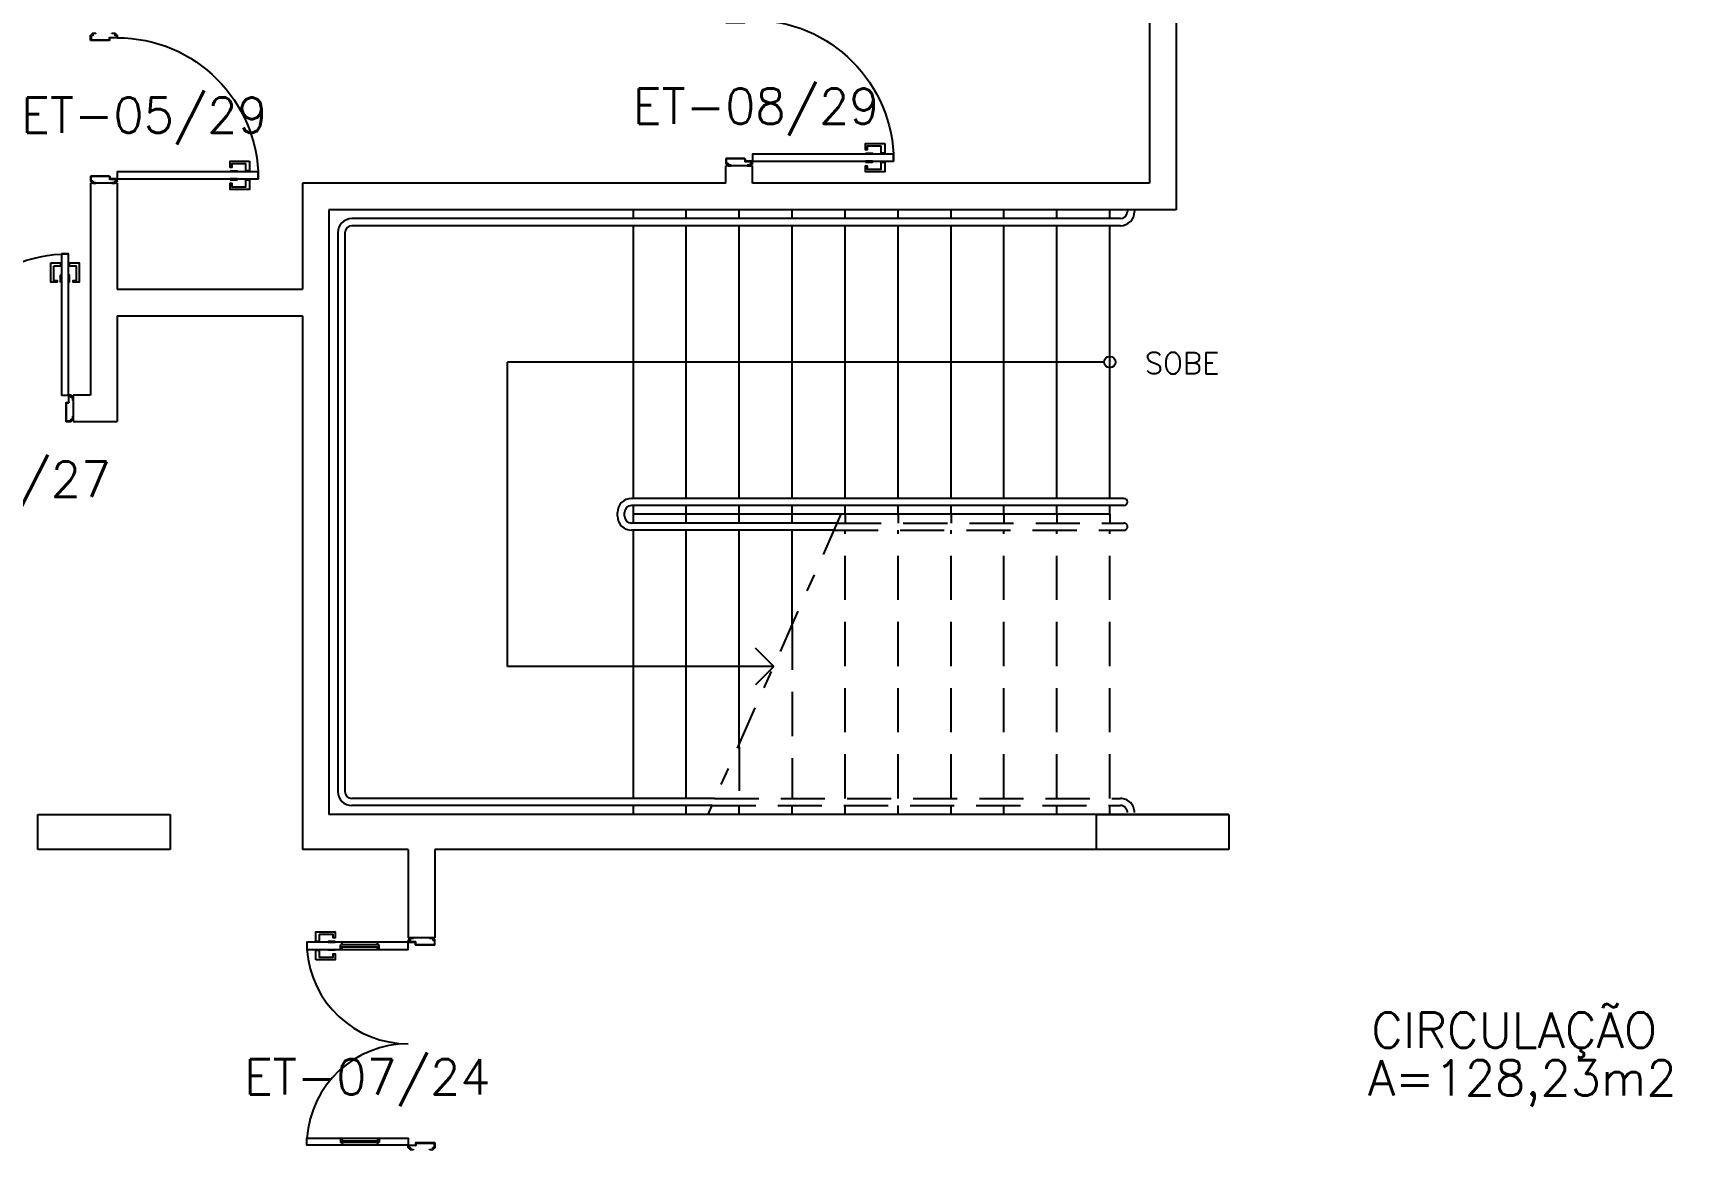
# Model space of a CAD drawing. Header units: millimetres. Extents: x 2128 to 2646, y 1972 to 2207.
# Drawn here: x 2458.24 to 2467.67, y 2059.64 to 2065.97 of the extents above; entities that cross this region are included whole.
import ezdxf

# ---------------------------------------------------------------- set-up
doc = ezdxf.new("R2010")
doc.units = ezdxf.units.MM
doc.linetypes.add('DASHDOT2', pattern=[0.5, 0.25, -0.125, 0, -0.125])
doc.linetypes.add('HIDDEN', pattern=[0.375, 0.25, -0.125])
for name, color, linetype in [('AR-ALV', 2, 'Continuous'), ('AR-CORR', 2, 'Continuous'), ('AR-DASH', 1, 'DASHDOT2'), ('AR-ESTC', 3, 'Continuous'), ('AR-PIS', 1, 'Continuous'), ('AR-PM', 2, 'Continuous'), ('AR-PORTA', 1, 'Continuous'), ('AR-PROJ', 1, 'HIDDEN'), ('AR-SIM', 2, 'Continuous'), ('ar-talude', 1, 'Continuous'), ('AR-TXTESQ2', 2, 'Continuous'), ('AR-VIDRO', 2, 'Continuous'), ('ENDEREÇO', 2, 'Continuous'), ('maçaneta', 1, 'Continuous'), ('mov', 1, 'Continuous'), ('PM-PERFIL U-C', 2, 'Continuous'), ('pm1', 2, 'Continuous'), ('pm2', 2, 'Continuous'), ('TEXTO', 2, 'Continuous'), ('Área', 2, 'Continuous')]:
    doc.layers.add(name, color=color, linetype=linetype)
doc.styles.add('S12', font='simplex.shx', dxfattribs={"width": 1.1, "height": 0.12})
doc.styles.add('UNB-100', font='simplex.shx', dxfattribs={"height": 0.2})
doc.styles.add('UNB1-100', font='simplex.shx', dxfattribs={"height": 0.2})

# ---------------------------------------------------------------- blocks, each defined once
blk = doc.blocks.new('PM3C')
at = {"layer": 'maçaneta'}
for points in [[(0.02, 0.9), (-0.035, 0.9), (-0.035, 0.79), (0, 0.79), (0, 0.8), (-0.02, 0.8), (-0.02, 0.8785, -0.414214), (-0.0185, 0.88), (0.02, 0.88)], [(0.125, 0.9), (0.07, 0.9), (0.07, 0.88), (0.1085, 0.88, -0.414214), (0.11, 0.8785), (0.11, 0.8), (0.09, 0.8), (0.09, 0.79), (0.125, 0.79)]]:
    blk.add_lwpolyline(points, format="xyb", close=True, dxfattribs=at)
for points in [[(0.02, 0.79), (0.02, 0.83), (0.025, 0.83), (0.025, 0.79)], [(0.07, 0.79), (0.07, 0.83), (0.065, 0.83), (0.065, 0.79)]]:
    blk.add_lwpolyline(points, close=True, dxfattribs=at)
at = {"layer": 'mov'}
blk.add_arc((0.025, 0.15), 0.8, 0, 90, dxfattribs=at)
at = {"layer": 'PM-PERFIL U-C'}
for p, q in [((0, 0.12), (0, 0.1385)), ((0.002, 0.12), (0, 0.12)), ((0.0015, 0.14), (0.01, 0.14)), ((0.002, 0.138), (0.002, 0.12)), ((0.0105, 0.138), (0.002, 0.138)), ((0.01, 0.14), (0.01, 0.1485)), ((0.0115, 0.15), (0.0235, 0.15)), ((0.012, 0.148), (0.012, 0.1395)), ((0.023, 0.148), (0.012, 0.148)), ((0.023, 0.1085), (0.023, 0.148)), ((0.038, 0.107), (0.0245, 0.107)), ((0.025, 0.1485), (0.025, 0.109)), ((0.0385, 0.109), (0.025, 0.109)), ((0.038, 0.107), (0.038, 0.002)), ((0.04, 0.1075), (0.04, 0.0015)), ((0.81, 0.1075), (0.81, 0.0015)), ((0.8115, 0.109), (0.825, 0.109)), ((0.812, 0.107), (0.8255, 0.107)), ((0.812, 0.107), (0.812, 0.002)), ((0.825, 0.1485), (0.825, 0.109)), ((0.8385, 0.15), (0.8265, 0.15)), ((0.827, 0.148), (0.838, 0.148)), ((0.827, 0.1085), (0.827, 0.148)), ((0.838, 0.148), (0.838, 0.1395)), ((0.8395, 0.138), (0.848, 0.138)), ((0.84, 0.14), (0.84, 0.1485)), ((0.8485, 0.14), (0.84, 0.14)), ((0.848, 0.138), (0.848, 0.12)), ((0.848, 0.12), (0.85, 0.12)), ((0.85, 0.12), (0.85, 0.1385)), ((0, 0.03), (0.002, 0.03)), ((0, 0.0115), (0, 0.03)), ((0.01, 0.01), (0.0015, 0.01)), ((0.002, 0.03), (0.002, 0.012)), ((0.002, 0.012), (0.0105, 0.012)), ((0.01, 0.0015), (0.01, 0.01)), ((0.0385, 0), (0.0115, 0)), ((0.012, 0.0105), (0.012, 0.002)), ((0.012, 0.002), (0.038, 0.002)), ((0.8115, 0), (0.8385, 0)), ((0.838, 0.002), (0.812, 0.002)), ((0.838, 0.0105), (0.838, 0.002)), ((0.848, 0.012), (0.8395, 0.012)), ((0.84, 0.0015), (0.84, 0.01)), ((0.84, 0.01), (0.8485, 0.01)), ((0.85, 0.03), (0.848, 0.03)), ((0.848, 0.03), (0.848, 0.012)), ((0.85, 0.0115), (0.85, 0.03))]:
    blk.add_line(p, q, dxfattribs=at)
for centre, start, end in [((0.0015, 0.1385), 90, 180), ((0.0115, 0.1485), 90, 180), ((0.0105, 0.1395), 270, 0), ((0.0245, 0.1085), 180, 270), ((0.0235, 0.1485), 360, 90), ((0.0385, 0.1075), 0, 90), ((0.8115, 0.1075), 90, 180), ((0.8265, 0.1485), 90, 180), ((0.8255, 0.1085), 270, 0), ((0.8395, 0.1395), 180, 270), ((0.8385, 0.1485), 0, 90), ((0.8485, 0.1385), 0, 90), ((0.0015, 0.0115), 180, 270), ((0.0115, 0.0015), 180, 270), ((0.0105, 0.0105), 0, 90), ((0.0385, 0.0015), 269.93864, 0), ((0.8115, 0.0015), 180, 270.06136), ((0.8395, 0.0105), 90, 180), ((0.8385, 0.0015), 270, 0), ((0.8485, 0.0115), 270, 0)]:
    blk.add_arc(centre, 0.0015, start, end, dxfattribs=at)
at = {"layer": 'pm1'}
blk.add_lwpolyline([(0.065, 0.95), (0.065, 0.15), (0.025, 0.15), (0.025, 0.95)], close=True, dxfattribs=at)
blk = doc.blocks.new('marco-d')
at = {"layer": 'PM-PERFIL U-C'}
for p, q in [((-0.0135, 0), (-0.0015, 0)), ((-0.025, -0.03), (-0.025, -0.0115)), ((-0.023, -0.03), (-0.025, -0.03)), ((-0.0235, -0.01), (-0.015, -0.01)), ((-0.0145, -0.012), (-0.023, -0.012)), ((-0.023, -0.012), (-0.023, -0.03)), ((-0.015, -0.01), (-0.015, -0.0015)), ((-0.002, -0.002), (-0.013, -0.002)), ((-0.013, -0.002), (-0.013, -0.0105)), ((-0.002, -0.0415), (-0.002, -0.002)), ((0.013, -0.043), (-0.0005, -0.043)), ((0, -0.0015), (0, -0.041)), ((0.0135, -0.041), (0, -0.041)), ((0.013, -0.043), (0.013, -0.148)), ((0.015, -0.0425), (0.015, -0.1485)), ((-0.025, -0.1385), (-0.025, -0.12)), ((-0.025, -0.12), (-0.023, -0.12)), ((-0.015, -0.14), (-0.0235, -0.14)), ((-0.023, -0.12), (-0.023, -0.138)), ((-0.023, -0.138), (-0.0145, -0.138)), ((-0.015, -0.1485), (-0.015, -0.14)), ((0.0135, -0.15), (-0.0135, -0.15)), ((-0.013, -0.1395), (-0.013, -0.148)), ((-0.013, -0.148), (0.013, -0.148))]:
    blk.add_line(p, q, dxfattribs=at)
for centre, start, end in [((-0.0135, -0.0015), 90, 180), ((-0.0015, -0.0015), 360, 90), ((-0.0235, -0.0115), 90, 180), ((-0.0145, -0.0105), 270, 0), ((-0.0005, -0.0415), 180, 270), ((0.0135, -0.0425), 0, 90), ((-0.0235, -0.1385), 180, 270), ((-0.0135, -0.1485), 180, 270), ((-0.0145, -0.1395), 0, 90), ((0.0135, -0.1485), 269.93864, 0)]:
    blk.add_arc(centre, 0.0015, start, end, dxfattribs=at)
blk = doc.blocks.new('marco-e')
at = {"layer": 'PM-PERFIL U-C'}
for p, q in [((-0.015, -0.0425), (-0.015, -0.1485)), ((-0.0135, -0.041), (0, -0.041)), ((-0.013, -0.043), (0.0005, -0.043)), ((-0.013, -0.043), (-0.013, -0.148)), ((0, -0.0015), (0, -0.041)), ((0.0135, 0), (0.0015, 0)), ((0.002, -0.0415), (0.002, -0.002)), ((0.002, -0.002), (0.013, -0.002)), ((0.013, -0.002), (0.013, -0.0105)), ((0.0145, -0.012), (0.023, -0.012)), ((0.015, -0.01), (0.015, -0.0015)), ((0.0235, -0.01), (0.015, -0.01)), ((0.023, -0.012), (0.023, -0.03)), ((0.023, -0.03), (0.025, -0.03)), ((0.025, -0.03), (0.025, -0.0115)), ((-0.0135, -0.15), (0.0135, -0.15)), ((0.013, -0.148), (-0.013, -0.148)), ((0.013, -0.1395), (0.013, -0.148)), ((0.023, -0.138), (0.0145, -0.138)), ((0.015, -0.14), (0.0235, -0.14)), ((0.015, -0.1485), (0.015, -0.14)), ((0.025, -0.12), (0.023, -0.12)), ((0.023, -0.12), (0.023, -0.138)), ((0.025, -0.1385), (0.025, -0.12))]:
    blk.add_line(p, q, dxfattribs=at)
for centre, start, end in [((-0.0135, -0.0425), 90, 180), ((0.0015, -0.0015), 90, 180), ((0.0005, -0.0415), 270, 0), ((0.0145, -0.0105), 180, 270), ((0.0135, -0.0015), 0, 90), ((0.0235, -0.0115), 0, 90), ((-0.0135, -0.1485), 180, 270.06136), ((0.0145, -0.1395), 90, 180), ((0.0135, -0.1485), 270, 0), ((0.0235, -0.1385), 270, 0)]:
    blk.add_arc(centre, 0.0015, start, end, dxfattribs=at)
blk = doc.blocks.new('PM6V-A')
at = {"layer": 'AR-VIDRO'}
for p, q in [((0.04, 0.325), (0.04, 0.525)), ((0.05, 0.525), (0.05, 0.325)), ((1.15, 0.525), (1.15, 0.325)), ((1.16, 0.325), (1.16, 0.525))]:
    blk.add_line(p, q, dxfattribs=at)
at = {"layer": 'maçaneta'}
for points in [[(1.075, 0.675), (1.13, 0.675), (1.13, 0.655), (1.0915, 0.655, 0.414214), (1.09, 0.6535), (1.09, 0.575), (1.11, 0.575), (1.11, 0.565), (1.075, 0.565)], [(1.18, 0.675), (1.235, 0.675), (1.235, 0.565), (1.2, 0.565), (1.2, 0.575), (1.22, 0.575), (1.22, 0.6535, 0.414214), (1.2185, 0.655), (1.18, 0.655)]]:
    blk.add_lwpolyline(points, format="xyb", close=True, dxfattribs=at)
for points in [[(1.13, 0.565), (1.13, 0.605), (1.135, 0.605), (1.135, 0.565)], [(1.18, 0.565), (1.18, 0.605), (1.175, 0.605), (1.175, 0.565)]]:
    blk.add_lwpolyline(points, close=True, dxfattribs=at)
at = {"layer": 'mov'}
for centre, start, end in [((0.025, 0.1514), 359.86061, 86.01115), ((1.175, 0.1514), 93.98885, 180.13939)]:
    blk.add_arc(centre, 0.575, start, end, dxfattribs=at)
at = {"layer": 'pm1'}
for p, q in [((0.04, 0.525), (0.025, 0.525)), ((0.065, 0.535), (0.04, 0.535)), ((0.04, 0.525), (0.04, 0.535)), ((0.05, 0.535), (0.05, 0.525)), ((0.065, 0.525), (0.05, 0.525)), ((0.065, 0.535), (0.065, 0.525)), ((1.135, 0.535), (1.135, 0.525)), ((1.135, 0.535), (1.16, 0.535)), ((1.135, 0.525), (1.15, 0.525)), ((1.15, 0.535), (1.15, 0.525)), ((1.16, 0.525), (1.16, 0.535)), ((1.16, 0.525), (1.175, 0.525)), ((0.04, 0.325), (0.025, 0.325)), ((0.04, 0.315), (0.04, 0.325)), ((0.065, 0.315), (0.04, 0.315)), ((0.065, 0.325), (0.05, 0.325)), ((0.05, 0.325), (0.05, 0.315)), ((0.065, 0.325), (0.065, 0.315)), ((1.135, 0.325), (1.135, 0.315)), ((1.135, 0.325), (1.15, 0.325)), ((1.135, 0.315), (1.16, 0.315)), ((1.15, 0.325), (1.15, 0.315)), ((1.16, 0.315), (1.16, 0.325)), ((1.16, 0.325), (1.175, 0.325))]:
    blk.add_line(p, q, dxfattribs=at)
for points in [[(0.025, 0.525), (0.025, 0.725), (0.065, 0.725), (0.065, 0.525)], [(1.175, 0.525), (1.175, 0.725), (1.135, 0.725), (1.135, 0.525)], [(0.065, 0.325), (0.065, 0.15), (0.025, 0.15), (0.025, 0.325)], [(1.135, 0.325), (1.135, 0.15), (1.175, 0.15), (1.175, 0.325)]]:
    blk.add_lwpolyline(points, dxfattribs=at)
at = {"layer": 'pm2'}
for p, q in [((0.025, 0.325), (0.025, 0.525)), ((0.065, 0.525), (0.065, 0.325)), ((1.135, 0.525), (1.135, 0.325)), ((1.175, 0.325), (1.175, 0.525))]:
    blk.add_line(p, q, dxfattribs=at)
at = {"layer": 'pm1'}
for name, p in [('marco-d', (0.025, 0.15)), ('marco-e', (1.175, 0.15))]:
    blk.add_blockref(name, p, dxfattribs=at)

msp = doc.modelspace()

# ---------------------------------------------------------------- linework, layer by layer
at = {"layer": 'AR-ALV'}
for p, q in [((2464.5615, 2068.5651), (2464.5615, 2065.1151)), ((2464.7115, 2068.5651), (2464.7115, 2064.9651)), ((2462.1615, 2065.1151), (2462.1615, 2065.2151)), ((2462.3115, 2065.2151), (2462.1615, 2065.2151)), ((2462.3115, 2065.1151), (2462.3115, 2065.2151)), ((2458.5615, 2065.1151), (2458.5615, 2063.9151)), ((2458.7115, 2065.1151), (2458.5615, 2065.1151)), ((2458.7115, 2065.1151), (2458.7115, 2064.5151)), ((2459.7615, 2065.1151), (2459.7615, 2064.5151)), ((2462.1615, 2065.1151), (2459.7615, 2065.1151)), ((2464.5615, 2065.1151), (2462.3115, 2065.1151)), ((2464.7115, 2064.9651), (2459.9115, 2064.9651)), ((2459.9115, 2064.9651), (2459.9115, 2061.5401)), ((2459.9115, 2064.9651), (2459.9115, 2063.3151)), ((2458.7115, 2064.5151), (2459.7615, 2064.5151)), ((2458.7115, 2064.3651), (2459.7615, 2064.3651)), ((2458.7115, 2064.3651), (2458.7115, 2063.7651)), ((2459.7615, 2064.3651), (2459.7615, 2061.3401)), ((2459.7615, 2064.0651), (2459.7615, 2064.0651)), ((2458.5615, 2063.9151), (2458.4615, 2063.9151)), ((2458.4615, 2063.9151), (2458.4615, 2063.7651)), ((2458.4615, 2063.7651), (2458.7115, 2063.7651)), ((2465.0115, 2061.5401), (2459.9115, 2061.5401)), ((2465.0115, 2061.5401), (2465.0115, 2061.3401)), ((2460.3615, 2061.3401), (2459.7615, 2061.3401)), ((2460.3615, 2061.3401), (2460.3615, 2060.8401)), ((2465.0115, 2061.3401), (2460.5115, 2061.3401)), ((2460.5115, 2061.3401), (2460.5115, 2060.8401)), ((2460.5115, 2060.8401), (2460.3615, 2060.8401))]:
    msp.add_line(p, q, dxfattribs=at)
at = {"layer": 'AR-CORR'}
for p, q in [((2459.9615, 2064.8351), (2459.9615, 2061.6701)), ((2460.0015, 2064.8351), (2460.0015, 2061.6701)), ((2464.3965, 2064.9151), (2460.0415, 2064.9151)), ((2464.3965, 2064.8751), (2460.0415, 2064.8751)), ((2464.4165, 2063.3301), (2461.6265, 2063.3301)), ((2461.5465, 2063.2301), (2461.5465, 2063.2501)), ((2461.5865, 2063.2301), (2461.5865, 2063.2501)), ((2464.4165, 2063.2901), (2461.6265, 2063.2901)), ((2462.7912, 2063.1901), (2461.6265, 2063.1901)), ((2462.7736, 2063.1501), (2461.6265, 2063.1501)), ((2462.0972, 2061.6301), (2460.0415, 2061.6301)), ((2462.0797, 2061.5901), (2460.0415, 2061.5901))]:
    msp.add_line(p, q, dxfattribs=at)
for centre, radius, start, end in [((2460.0415, 2064.8351), 0.08, 90, 180), ((2460.0415, 2064.8351), 0.04, 90, 180), ((2461.6265, 2063.2501), 0.08, 90, 180), ((2464.4165, 2063.3101), 0.02, 270, 90), ((2461.6265, 2063.2301), 0.08, 180, 270), ((2461.6265, 2063.2501), 0.04, 90, 180), ((2461.6265, 2063.2301), 0.04, 180, 270), ((2460.0415, 2061.6701), 0.08, 180, 270), ((2460.0415, 2061.6701), 0.04, 180, 270)]:
    msp.add_arc(centre, radius, start, end, dxfattribs=at)
at = {"layer": 'AR-DASH'}
msp.add_line((2462.813, 2063.2401), (2462.0578, 2061.5401), dxfattribs=at)
at = {"layer": 'AR-ESTC'}
for p, q in [((2458.2615, 2061.5401), (2459.0115, 2061.5401)), ((2458.2615, 2061.3401), (2458.2615, 2061.5401)), ((2459.0115, 2061.5401), (2459.0115, 2061.3401)), ((2464.2615, 2061.5401), (2465.0115, 2061.5401)), ((2464.2615, 2061.3401), (2464.2615, 2061.5401)), ((2465.0115, 2061.5401), (2465.0115, 2061.3401)), ((2459.0115, 2061.3401), (2458.2615, 2061.3401)), ((2465.0115, 2061.3401), (2464.2615, 2061.3401))]:
    msp.add_line(p, q, dxfattribs=at)
at = {"layer": 'AR-PIS'}
for p, q in [((2461.6365, 2064.9151), (2461.6365, 2064.9651)), ((2461.9365, 2064.9151), (2461.9365, 2064.9651)), ((2462.2365, 2064.9151), (2462.2365, 2064.9651)), ((2462.5365, 2064.9151), (2462.5365, 2064.9651)), ((2462.8365, 2064.9151), (2462.8365, 2064.9651)), ((2463.1365, 2064.9151), (2463.1365, 2064.9651)), ((2463.4365, 2064.9151), (2463.4365, 2064.9651)), ((2463.7365, 2064.9151), (2463.7365, 2064.9651)), ((2464.0365, 2064.9151), (2464.0365, 2064.9651)), ((2464.3365, 2064.9151), (2464.3365, 2064.9651)), ((2461.6365, 2063.3301), (2461.6365, 2064.8751)), ((2461.9365, 2063.3301), (2461.9365, 2064.8751)), ((2462.2365, 2063.3301), (2462.2365, 2064.8751)), ((2462.5365, 2063.3301), (2462.5365, 2064.8751)), ((2462.8365, 2063.3301), (2462.8365, 2064.8751)), ((2463.1365, 2063.3301), (2463.1365, 2064.8751)), ((2463.4365, 2063.3301), (2463.4365, 2064.8751)), ((2463.7365, 2063.3301), (2463.7365, 2064.8751)), ((2464.0365, 2063.3301), (2464.0365, 2064.8751)), ((2464.3365, 2063.3301), (2464.3365, 2064.8751)), ((2461.6365, 2063.1901), (2461.6365, 2063.2901)), ((2464.3365, 2063.2401), (2461.6365, 2063.2401)), ((2461.9365, 2063.1901), (2461.9365, 2063.2901)), ((2462.2365, 2063.1901), (2462.2365, 2063.2901)), ((2462.5365, 2063.1901), (2462.5365, 2063.2901)), ((2462.8365, 2063.2401), (2462.8365, 2063.2901)), ((2463.1365, 2063.2401), (2463.1365, 2063.2901)), ((2463.4365, 2063.2401), (2463.4365, 2063.2901)), ((2463.7365, 2063.2401), (2463.7365, 2063.2901)), ((2464.0365, 2063.2401), (2464.0365, 2063.2901)), ((2464.3365, 2063.2401), (2464.3365, 2063.2901)), ((2461.6365, 2061.6301), (2461.6365, 2063.1501)), ((2461.9365, 2061.6301), (2461.9365, 2063.1501)), ((2462.2365, 2061.9231), (2462.2365, 2063.1501)), ((2462.5365, 2062.6084), (2462.5365, 2063.1501)), ((2461.6365, 2061.5401), (2461.6365, 2061.5901)), ((2461.9365, 2061.5401), (2461.9365, 2061.5901))]:
    msp.add_line(p, q, dxfattribs=at)
at = {"layer": 'AR-PM'}
for p, q in [((2464.4365, 2064.9651), (2464.4365, 2064.9551)), ((2464.4765, 2064.9651), (2464.4765, 2064.9551)), ((2460.924, 2062.3776), (2460.924, 2064.1026)), ((2462.4322, 2062.3776), (2460.924, 2062.3776))]:
    msp.add_line(p, q, dxfattribs=at)
for radius in [0.08, 0.04]:
    msp.add_arc((2464.3965, 2064.9551), radius, 270, 0, dxfattribs=at)
at = {"layer": 'AR-PROJ'}
for p, q in [((2462.8365, 2063.2401), (2462.8365, 2063.1901)), ((2463.1365, 2063.2401), (2463.1365, 2063.1901)), ((2463.4365, 2063.2401), (2463.4365, 2063.1901)), ((2463.7365, 2063.2401), (2463.7365, 2063.1901)), ((2464.0365, 2063.2401), (2464.0365, 2063.1901)), ((2464.3365, 2063.2401), (2464.3365, 2063.1901)), ((2462.7736, 2063.1501), (2464.4165, 2063.1501)), ((2462.7912, 2063.1901), (2464.4165, 2063.1901)), ((2462.8365, 2061.6301), (2462.8365, 2063.1501)), ((2463.1365, 2061.6301), (2463.1365, 2063.1501)), ((2463.4365, 2061.6301), (2463.4365, 2063.1501)), ((2463.7365, 2061.6301), (2463.7365, 2063.1501)), ((2464.0365, 2061.6301), (2464.0365, 2063.1501)), ((2464.3365, 2061.6301), (2464.3365, 2063.1501)), ((2462.5365, 2062.6084), (2462.5365, 2061.6301)), ((2462.2365, 2061.9231), (2462.2365, 2061.6301)), ((2462.0972, 2061.6301), (2464.3965, 2061.6301)), ((2462.0797, 2061.5901), (2464.3965, 2061.5901)), ((2462.2365, 2061.5401), (2462.2365, 2061.5901)), ((2462.5365, 2061.5401), (2462.5365, 2061.5901)), ((2462.8365, 2061.5401), (2462.8365, 2061.5901)), ((2463.1365, 2061.5401), (2463.1365, 2061.5901)), ((2463.4365, 2061.5401), (2463.4365, 2061.5901)), ((2463.7365, 2061.5401), (2463.7365, 2061.5901)), ((2464.0365, 2061.5401), (2464.0365, 2061.5901)), ((2464.3365, 2061.5401), (2464.3365, 2061.5901))]:
    msp.add_line(p, q, dxfattribs=at)
for centre, radius, start in [((2464.4165, 2063.1701), 0.02, 270), ((2464.3965, 2061.5501), 0.08, 0), ((2464.3965, 2061.5501), 0.04, 0)]:
    msp.add_arc(centre, radius, start, 90, dxfattribs=at)
at = {"layer": 'AR-SIM'}
for p, q in [((2464.3041, 2064.1026), (2460.924, 2064.1026)), ((2462.4322, 2062.3776), (2462.3284, 2062.4815)), ((2462.4322, 2062.3776), (2462.3284, 2062.2738))]:
    msp.add_line(p, q, dxfattribs=at)
msp.add_circle((2464.3365, 2064.1026), 0.0323, dxfattribs=at)
at = {"layer": 'ar-talude'}
msp.add_open_spline([(2450.6541, 2053.8237), (2451.1573, 2047.3259), (2453.8437, 2032.3301), (2471.2283, 2019.1844), (2482.4538, 2021.8974), (2490.735, 2027.597), (2497.912, 2040.0992), (2502.9181, 2051.0293), (2507.4821, 2059.7435), (2509.4948, 2065.5907)], degree=3, knots=[0.874603, 0.874603, 0.874603, 0.874603, 13.033613, 24.300817, 33.994288, 45.623477, 57.311406, 66.544355, 85.146679, 85.146679, 85.146679, 85.146679], dxfattribs=at)

# ---------------------------------------------------------------- block references
at = {"layer": 'AR-PORTA', "xscale": -1, "rotation": 270}
for p in [(2462.1615, 2065.2151), (2458.5615, 2065.1151)]:
    msp.add_blockref('PM3C', p, dxfattribs=at)
at = {"layer": 'AR-PORTA', "xscale": -1}
msp.add_blockref('PM3C', (2458.4615, 2063.7651), dxfattribs=at)
at = {"layer": 'AR-PORTA', "rotation": 90}
msp.add_blockref('PM6V-A', (2460.5115, 2059.6401), dxfattribs=at)

# ---------------------------------------------------------------- texts
at = {"layer": 'AR-TXTESQ2', "style": 'S12'}
msp.add_text('SOBE', height=0.12, dxfattribs=at).set_placement((2464.5349, 2064.0361))
at = {"layer": 'ENDEREÇO', "style": 'UNB1-100'}
for s, p in [('ET-08/29', (2461.634, 2065.4523)), ('ET-05/29', (2458.1676, 2065.4021)), ('ET-05/27', (2457.2808, 2063.3387)), ('ET-07/24', (2459.4302, 2059.9531))]:
    msp.add_text(s, height=0.2, dxfattribs=at).set_placement(p)
at = {"layer": 'TEXTO', "style": 'UNB-100'}
msp.add_text('CIRCULAÇÃO', height=0.2, dxfattribs=at).set_placement((2465.8176, 2060.218))
at = {"layer": 'Área', "style": 'UNB-100'}
msp.add_text('A=128,23m2', height=0.2, dxfattribs=at).set_placement((2465.7994, 2059.9468))

doc.saveas('drawing.dxf')
